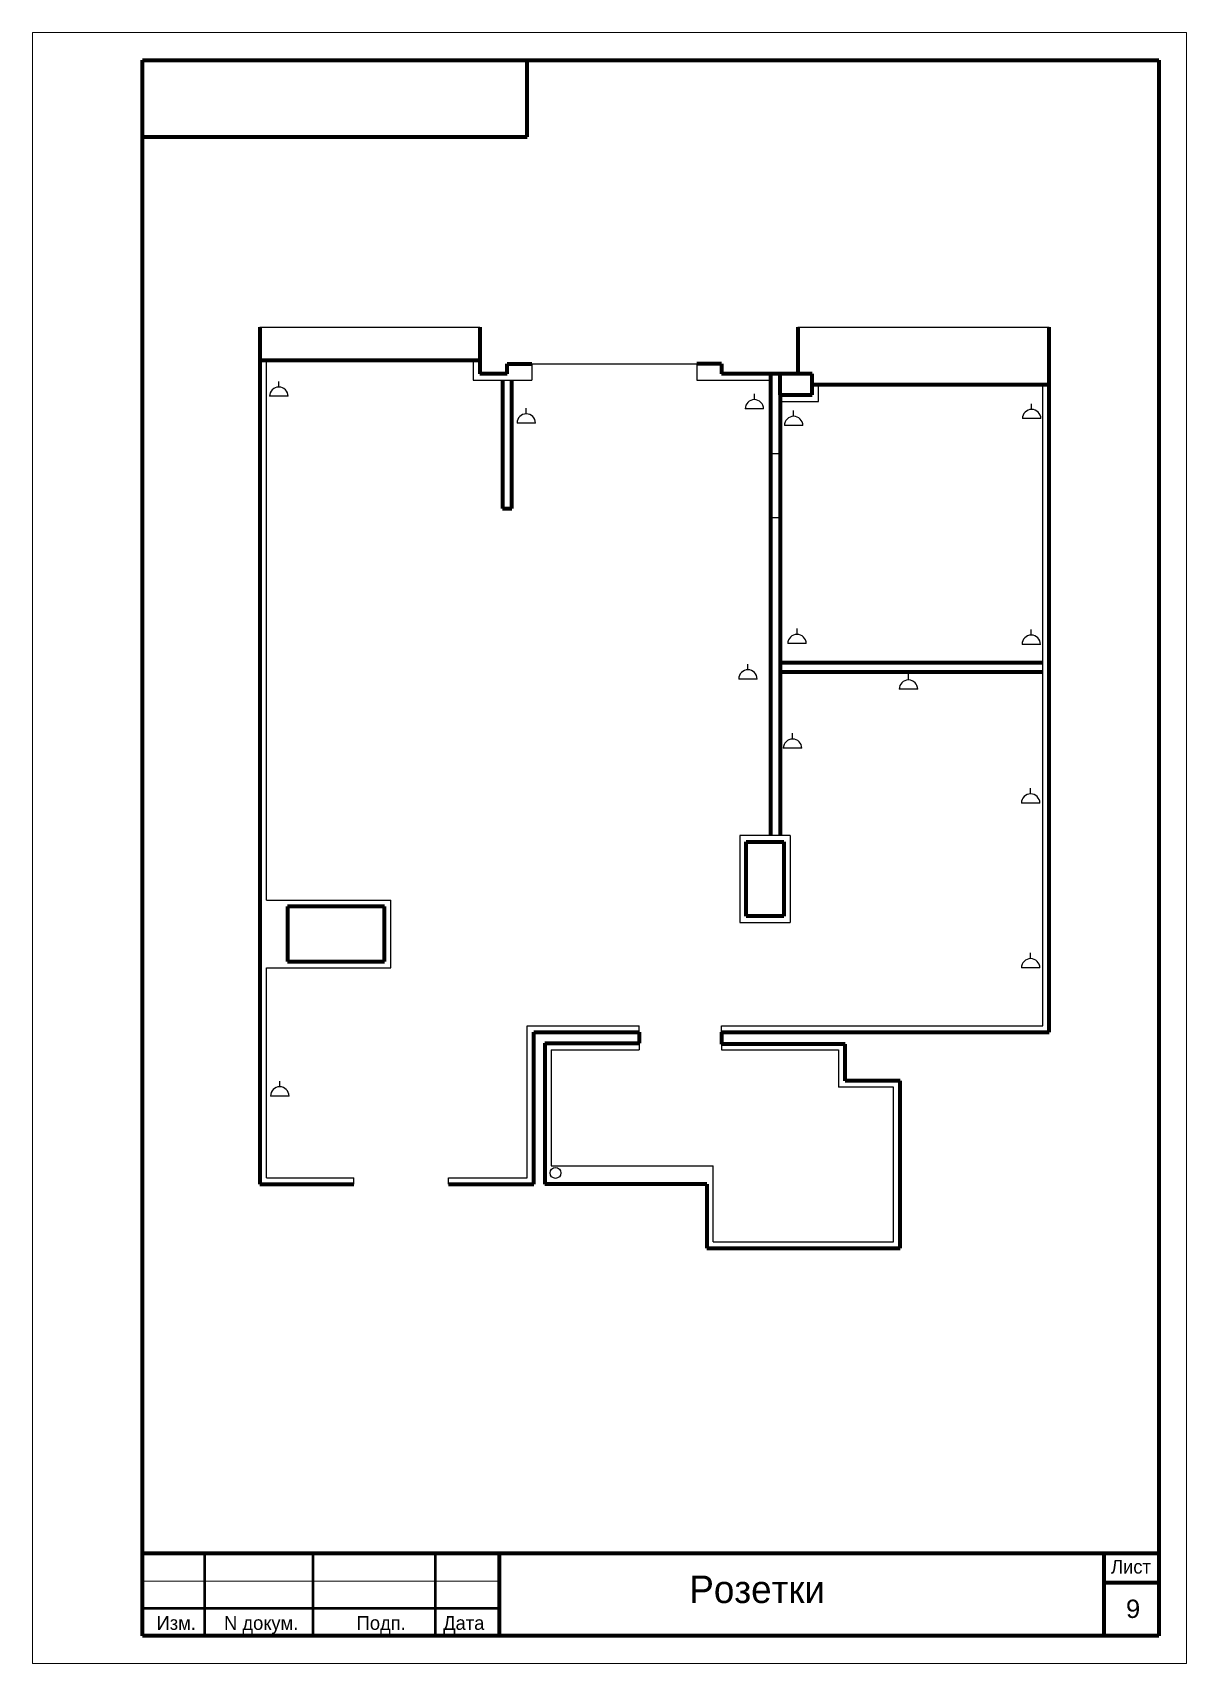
# Model space of a CAD drawing. Header units: millimetres. Extents: x 20 to 650, y 20 to 911.
import ezdxf

# ---------------------------------------------------------------- set-up
doc = ezdxf.new("R2010")
doc.units = ezdxf.units.MM
doc.layers.get('0').update_dxf_attribs({"lineweight": 25, "true_color": 0x000000})
doc.styles.add('textstyle0', font='')
doc.styles.add('textstyle1', font='')
doc.styles.add('textstyle2', font='')
doc.styles.add('textstyle3', font='')
doc.styles.add('textstyle4', font='')
doc.styles.add('textstyle5', font='')
doc.styles.add('textstyle6', font='')
doc.styles.get('textstyle0').set_extended_font_data('unicode')
doc.styles.get('textstyle1').set_extended_font_data('unicode')
doc.styles.get('textstyle2').set_extended_font_data('unicode')
doc.styles.get('textstyle3').set_extended_font_data('unicode')
doc.styles.get('textstyle4').set_extended_font_data('Arial')
doc.styles.get('textstyle5').set_extended_font_data('unicode')
doc.styles.get('textstyle6').set_extended_font_data('unicode')

msp = doc.modelspace()

# ---------------------------------------------------------------- linework, layer by layer
at = {"linetype": 'Continuous', "lineweight": 18}
for p, q in [((20, 911), (650, 911)), ((20, 20), (20, 911)), ((650, 911), (650, 20)), ((650, 20), (20, 20))]:
    msp.add_line(p, q, dxfattribs=at)
at = {"linetype": 'Continuous', "lineweight": 158}
for p, q in [((80, 896), (635, 896)), ((80, 35), (80, 896)), ((290, 854), (290, 896)), ((635, 896), (635, 35)), ((80, 854), (290, 854)), ((635, 80), (80, 80)), ((275, 35), (275, 80)), ((605, 80), (605, 35)), ((635, 64), (605, 64)), ((635, 35), (80, 35))]:
    msp.add_line(p, q, dxfattribs=at)
at = {"lineweight": 211}
for p, q in [((144.13, 750.1), (144.13, 281.79)), ((264.13, 750.1), (264.13, 724.54)), ((437.88, 750.1), (437.88, 724.54)), ((575.13, 364.79), (575.13, 750.1)), ((279.13, 724.54), (264.13, 724.54)), ((279.13, 724.54), (279.13, 730.04)), ((279.13, 730.04), (292.63, 730.04)), ((396.13, 730.04), (382.63, 730.04)), ((396.13, 730.04), (396.13, 724.54)), ((428.13, 724.54), (396.13, 724.54)), ((428.13, 713.04), (428.13, 724.54)), ((445.63, 724.54), (428.13, 724.54)), ((445.63, 713.04), (445.63, 724.54)), ((428.13, 713.04), (445.63, 713.04)), ((409.63, 428.29), (409.63, 468.79)), ((409.63, 468.79), (430.13, 468.79)), ((430.13, 468.79), (430.13, 428.29)), ((212.13, 433.54), (159.13, 433.54)), ((159.13, 433.54), (159.13, 403.54)), ((212.13, 403.54), (212.13, 433.54)), ((430.13, 428.29), (409.63, 428.29)), ((159.13, 403.54), (212.13, 403.54)), ((293.63, 281.79), (293.63, 364.79)), ((293.63, 364.79), (351.13, 364.79)), ((299.63, 358.79), (299.63, 281.79)), ((299.63, 358.79), (351.13, 358.79)), ((351.13, 364.79), (351.13, 358.79)), ((396.13, 364.79), (575.13, 364.79)), ((396.13, 364.79), (396.13, 358.29)), ((463.63, 358.29), (396.13, 358.29)), ((463.63, 338.29), (463.63, 358.29)), ((493.63, 338.29), (463.63, 338.29)), ((493.63, 246.79), (493.63, 338.29)), ((144.13, 281.79), (195.38, 281.79)), ((247.13, 281.79), (293.63, 281.79)), ((388.13, 281.79), (299.63, 281.79)), ((388.13, 281.79), (388.13, 246.79)), ((388.13, 246.79), (493.63, 246.79))]:
    msp.add_line(p, q, dxfattribs=at)
for p, q in [((144.13, 750.1), (264.13, 750.1)), ((437.88, 750.1), (575.13, 750.1)), ((147.63, 437.04), (147.63, 731.79)), ((260.63, 731.79), (260.63, 721.04)), ((292.63, 730.04), (382.63, 730.04)), ((292.63, 730.04), (292.63, 721.04)), ((382.63, 730.04), (382.63, 721.04)), ((154.44, 717.35), (154.44, 720.46)), ((260.63, 721.04), (292.63, 721.04)), ((382.63, 721.04), (423.13, 721.04)), ((414.11, 710.47), (414.11, 713.59)), ((423.13, 681.79), (423.13, 721.04)), ((449.13, 709.54), (449.13, 718.79)), ((571.63, 368.29), (571.63, 718.79)), ((159.48, 712.31), (149.4, 712.31)), ((289.54, 702.72), (289.54, 705.83)), ((419.15, 705.43), (409.07, 705.43)), ((428.13, 709.54), (449.13, 709.54)), ((435.55, 701.36), (435.55, 704.47)), ((565.51, 705.12), (565.51, 708.24)), ((294.58, 697.68), (284.5, 697.68)), ((440.59, 696.32), (430.51, 696.32)), ((570.54, 700.08), (560.47, 700.08)), ((423.13, 681.04), (428.13, 681.04)), ((423.13, 646.04), (428.13, 646.04)), ((437.39, 582.23), (437.39, 585.34)), ((565.3, 581.8), (565.3, 584.91)), ((442.43, 577.19), (432.36, 577.19)), ((570.34, 576.76), (560.26, 576.76)), ((410.59, 562.86), (410.59, 565.97)), ((415.63, 557.82), (405.55, 557.82)), ((498.26, 557.28), (498.26, 560.4)), ((503.29, 552.25), (493.22, 552.25)), ((434.96, 525.04), (434.96, 528.16)), ((440, 520), (429.92, 520)), ((564.96, 495.04), (564.96, 498.16)), ((570, 490), (559.92, 490)), ((433.63, 472.29), (406.13, 472.29)), ((406.13, 472.29), (406.13, 424.79)), ((433.63, 472.29), (433.63, 424.79)), ((147.63, 437.04), (215.63, 437.04)), ((215.63, 400.04), (215.63, 437.04)), ((406.13, 424.79), (433.63, 424.79)), ((564.96, 405.04), (564.96, 408.16)), ((147.63, 285.29), (147.63, 400.04)), ((147.63, 400.04), (215.63, 400.04)), ((570, 400), (559.92, 400)), ((290.13, 285.29), (290.13, 368.29)), ((290.13, 368.29), (351.13, 368.29)), ((351.13, 364.79), (351.13, 368.29)), ((396.13, 368.29), (571.63, 368.29)), ((396.13, 364.79), (396.13, 368.29)), ((351.13, 358.79), (351.13, 355.29)), ((396.13, 358.29), (396.13, 355.29)), ((303.13, 355.29), (351.13, 355.29)), ((303.13, 355.29), (303.13, 291.79)), ((396.13, 355.29), (460.13, 355.29)), ((460.13, 355.29), (460.13, 334.79)), ((160, 330), (149.92, 330)), ((154.96, 335.04), (154.96, 338.16)), ((490.13, 334.79), (460.13, 334.79)), ((490.13, 250.29), (490.13, 334.79)), ((147.63, 285.29), (195.38, 285.29)), ((195.38, 281.79), (195.38, 285.29)), ((247.13, 285.29), (290.13, 285.29)), ((247.13, 281.79), (247.13, 285.29)), ((303.13, 291.79), (391.63, 291.79)), ((391.63, 250.29), (391.63, 291.79)), ((391.63, 250.29), (490.13, 250.29))]:
    msp.add_line(p, q)
at = {"lineweight": 90}
for p, q in [((264.13, 731.79), (144.13, 731.79)), ((445.63, 718.79), (575.13, 718.79))]:
    msp.add_line(p, q, dxfattribs=at)
at = {"lineweight": 70}
for p, q in [((423.13, 472.29), (423.13, 724.54)), ((276.63, 721.04), (276.63, 651.04)), ((281.63, 651.04), (281.63, 721.04)), ((428.13, 713.04), (428.13, 472.29)), ((276.63, 651.04), (281.63, 651.04)), ((428.13, 566.79), (571.63, 566.79)), ((428.13, 561.79), (571.63, 561.79))]:
    msp.add_line(p, q, dxfattribs=at)
at = {"linetype": 'Continuous', "lineweight": 50}
for p, q in [((114, 35), (114, 80)), ((173.25, 35), (173.25, 80)), ((240, 35), (240, 80)), ((275, 50), (80, 50))]:
    msp.add_line(p, q, dxfattribs=at)
at = {"linetype": 'Continuous', "lineweight": 0}
msp.add_line((275, 65), (80, 65), dxfattribs=at)
msp.add_circle((305.51, 287.98), 3)
for centre in [(154.44, 712.31), (414.11, 705.43), (565.51, 700.08), (289.54, 697.68), (435.55, 696.32), (437.39, 577.19), (565.3, 576.76), (410.59, 557.82), (498.26, 552.25), (434.96, 520), (564.96, 490), (564.96, 400), (154.96, 330)]:
    msp.add_arc(centre, 5.04, 0, 180)

# ---------------------------------------------------------------- texts
at = {"linetype": 'Continuous', "lineweight": 18, "attachment_point": 1}
for s, insert, char_height, width, style in [('Лист', (608.83, 76.56), 7.5, 100, 'textstyle3'), ('Розетки', (378.61, 67.98), 15, 200, 'textstyle0'), ('Изм.', (87.66, 45.83), 7.5, 100, 'textstyle6'), ('N\\~докум.', (124.51, 45.83), 7.5, 100, 'textstyle5'), ('Подп.', (196.92, 45.83), 7.5, 100, 'textstyle1'), ('Дата', (244.14, 45.83), 7.5, 100, 'textstyle2')]:
    msp.add_mtext(s, dxfattribs=dict(at, insert=insert, char_height=char_height, width=width, style=style))
at = {"insert": (617.02, 54.82), "char_height": 10, "attachment_point": 1, "style": 'textstyle4'}
msp.add_mtext('\\c0;9', dxfattribs=at)

doc.saveas('drawing.dxf')
